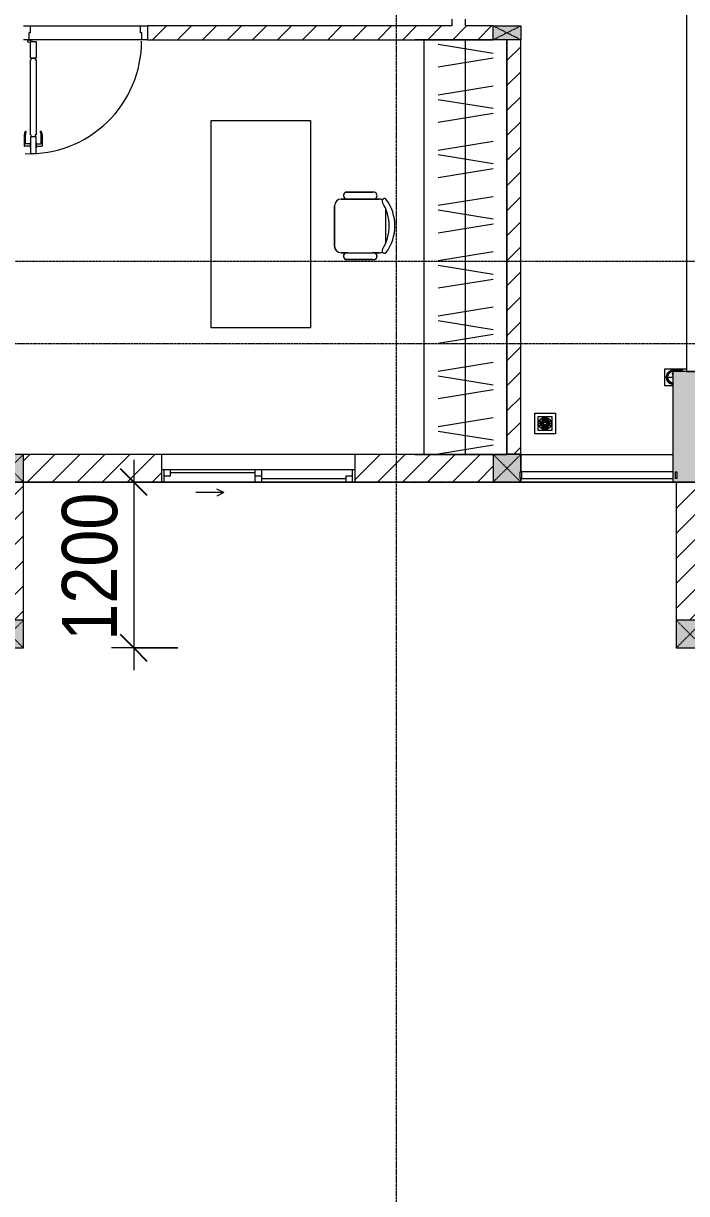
# Model space of a CAD drawing. Header units: millimetres. Extents: x 1591 to 239055, y -15958 to 83255.
# Drawn here: x 199132 to 203932, y 19388 to 27856 of the extents above; entities that cross this region are included whole.
import ezdxf

# ---------------------------------------------------------------- set-up
doc = ezdxf.new("R2010")
doc.units = ezdxf.units.MM
for name, pattern in [('Dash', [6, 3, -3]), ('Dash Dot 3_16_', [7.9375, 4.7625, -1.5875, 0, -1.5875]), ('Grid Line', [22.225, 12.7, -3.175, 3.175, -3.175]), ('IMPORT-CENTER _2_', [40.64, 25.4, -5.08, 5.08, -5.08])]:
    doc.linetypes.add(name, pattern=pattern)
for name, color, linetype, lineweight in [('0-1', 250, 'Continuous', 5), ('A-ANNO-DIMS', 211, 'Continuous', 9), ('A-ANNO-DIMS-160', 211, 'Continuous', 9), ('A-DETL-GENF-1', 9, 'Continuous', 9), ('A-DOOR-1', 254, 'Continuous', 9), ('A-DOOR-2', 9, 'Continuous', 9), ('A-FLOR-1', 7, 'Continuous', 9), ('A-FLOR-2', 9, 'Continuous', 9), ('A-FLOR-HRAL-1', 254, 'Continuous', 9), ('A-FLOR-HRAL-2', 9, 'Continuous', 9), ('A-GLAZ', 151, 'Continuous', 9), ('A-WALL-1', 253, 'Continuous', 18), ('A-WALL-2', 9, 'Continuous', 9), ('A-WALL-3', 113, 'Continuous', 18), ('A-WALL-PATT-1', 10, 'Continuous', 9), ('A-WALL-PATT-2', 111, 'Continuous', 9), ('G-ANNO-SYMB-1', 111, 'Dash Dot 3_16_', 18), ('G-IMPT', 8, 'Continuous', 9), ('G-IMPT-2', 8, 'IMPORT-CENTER _2_', 9), ('I-FURN', 30, 'Continuous', 9), ('I-FURN-1', 254, 'Continuous', 9), ('M-EQPM', 50, 'Continuous', 9), ('S-COLS', 52, 'Continuous', 9), ('S-COLS-1', 52, 'Continuous', 5), ('S-COLS-2', 250, 'Continuous', 18), ('S-COLS-3', 254, 'Continuous', 9), ('S-COLS-4', 253, 'Continuous', 18), ('S-COLS-5', 52, 'Continuous', 18), ('S-COLS-HDLN', 52, 'Dash', 9), ('S-COLS-HDLN-1', 9, 'Dash', 9), ('S-GRID-1', 1, 'Grid Line', 9)]:
    doc.layers.add(name, color=color, linetype=linetype, lineweight=lineweight)
doc.styles.add('UTM Avo', font='UTM Avo.ttf', dxfattribs={"width": 0.9, "height": 400})
doc.dimstyles.new('1_Dim_chi_tiet_2_5_1', dxfattribs={"dimscale": 304.8, "dimtxt": 399.720379, "dimasz": 0.629921, "dimexe": 0.524934, "dimexo": 0.0625, "dimgap": 0.052493, "dimtad": 1, "dimdec": 0, "dimrnd": 5, "dimzin": 0, "dimdsep": 46, "dimtxsty": 'UTM Avo', "dimblk1": 'OBLIQUE', "dimblk2": 'OBLIQUE', "dimsah": 1, "dimcen": 0.09, "dimdle": 0.524934, "dimazin": 0, "dimtfac": 1, "dimtdec": 4, "dimtix": 1, "dimtmove": 0, "dimatfit": 3, "dimfxl": 1.049869, "dimfxlon": 1, "dimtvp": 1, "dimtolj": 1, "dimtzin": 0, "dimarcsym": 2})
pattern_1 = [(45, (0, 0), (-90.50967, 90.50967), [])]
pattern_2 = [(45, (95879.7, 0), (-90.50967, 90.50967), [])]

# ---------------------------------------------------------------- blocks, each defined once
blk = doc.blocks.new('NCV_TKTC_KET CAU_rvt-1-TKCS_MB TẦNG 6-8')
at = {"layer": 'S-COLS-1'}
h = blk.add_hatch(color=256, dxfattribs=at)
h.paths.add_polyline_path([(108352.6, 24536.9), (108352.6, 25336.9), (107952.6, 25336.9), (107952.6, 24536.9), (107982.6, 24536.9)])
h.paths.add_polyline_path([(107972.6, 24561.9), (107972.6, 24611.9), (107982.6, 24611.9), (107982.6, 24561.9)])
at = {"layer": 'A-FLOR-1'}
for p, q in [((106852.6, 24736.9), (106852.6, 24741.9)), ((103252.6, 23336.9), (103252.6, 24535.2)), ((103252.6, 24535.2), (106852.6, 24535.2)), ((106852.6, 24535.3), (107977.6, 24535.3))]:
    blk.add_line(p, q, dxfattribs=at)
at = {"layer": 'S-COLS-2'}
for p, q in [((108352.6, 25336.9), (107952.6, 25336.9)), ((107952.6, 25336.9), (107952.6, 24536.9)), ((107952.6, 24536.9), (108352.6, 24536.9))]:
    blk.add_line(p, q, dxfattribs=at)
blk = doc.blocks.new('DOOR_CW_01 CANH MO-PANEL KINH - DIW_01-900x2200-CỬA GỖ VÂN LAMINATE-V26-TKCS_MB TẦNG 6-8')
at = {"layer": 'A-DETL-GENF-1'}
for p, q in [((-397, -182), (-397, -62)), ((-397, -62), (-357, -62)), ((-357, -62), (-357, -182)), ((-357, -182), (-397, -182)), ((-397, -196), (-391, -196)), ((-397, -738), (-397, -196)), ((-391, -196), (-391, -182)), ((-391, -182), (-363, -182)), ((-363, -182), (-363, -196)), ((-357, -196), (-363, -196)), ((-357, -196), (-357, -738)), ((-442, -737), (-442, -816.5)), ((-434, -799.5), (-434, -737)), ((-433.9, -711.2), (-427.3, -715.8)), ((-397, -738), (-391, -738)), ((-357, -752), (-397, -752)), ((-397, -752), (-397, -872)), ((-391, -752), (-391, -738)), ((-363, -752), (-391, -752)), ((-357, -738), (-363, -738)), ((-363, -738), (-363, -752)), ((-357, -872), (-357, -752)), ((-320.1, -711.2), (-326.7, -715.8)), ((-320, -799.5), (-320, -737)), ((-312, -737), (-312, -816.5)), ((-399, -820.5), (-438, -820.5)), ((-399, -803.5), (-430, -803.5)), ((-399, -792.2), (-399, -831.8)), ((-397, -792.2), (-399, -792.2)), ((-399, -831.8), (-397, -831.8)), ((-397, -792.2), (-397, -831.8)), ((-357, -792.2), (-357, -831.8)), ((-357, -792.2), (-355, -792.2)), ((-355, -831.8), (-357, -831.8)), ((-355, -792.2), (-355, -831.8)), ((-355, -803.5), (-324, -803.5)), ((-355, -820.5), (-316, -820.5)), ((-397, -872), (-357, -872))]:
    blk.add_line(p, q, dxfattribs=at)
blk.add_circle((-407, -60), 10, dxfattribs=at)
for centre, radius, start, end in [((-407, -60), 814, 268, 0), ((-397, -737), 45, 145, 180), ((-397, -737), 37, 145, 180), ((-357, -737), 37, 0, 35), ((-357, -737), 45, 360, 35), ((-438, -816.5), 4, 180, 270), ((-430, -799.5), 4, 180, 270), ((-324, -799.5), 4, 270, 0), ((-316, -816.5), 4, 270, 0)]:
    blk.add_arc(centre, radius, start, end, dxfattribs=at)
at = {"layer": 'A-DOOR-2'}
for p, q in [((-448.4, 50), (-400, 50)), ((-400, 50), (-400, 0)), ((400, 0), (400, 50)), ((400, 50), (450, 50)), ((450, 50), (450, -50)), ((-410, -50), (-448.4, -50)), ((-410, 0), (-410, -50)), ((-400, 0), (-410, 0)), ((-407, -50), (-382, -50)), ((410, 0), (400, 0)), ((410, -50), (410, 0)), ((450, -50), (410, -50))]:
    blk.add_line(p, q, dxfattribs=at)
blk = doc.blocks.new('TU DO LV A - TU DO LV A-901194-TKCS_MB TẦNG 6-8')
at = {"layer": 'I-FURN'}
for p, q in [((0, 0), (3000, 0)), ((4.3, -101), (68.9, -499)), ((169, -101), (104.4, -499)), ((202.5, -101), (267.1, -499)), ((404.3, -101), (468.9, -499)), ((569, -101), (504.4, -499)), ((602.5, -101), (667.1, -499)), ((804.3, -101), (868.9, -499)), ((969, -101), (904.4, -499)), ((1002.5, -101), (1067.1, -499)), ((1204.3, -101), (1268.9, -499)), ((1369, -101), (1304.4, -499)), ((1402.5, -101), (1467.1, -499)), ((1604.3, -101), (1668.9, -499)), ((1769, -101), (1704.4, -499)), ((1802.5, -101), (1867.1, -499)), ((2004.3, -101), (2068.9, -499)), ((2169, -101), (2104.4, -499)), ((2202.5, -101), (2267.1, -499)), ((2404.3, -101), (2468.9, -499)), ((2569, -101), (2504.4, -499)), ((2602.5, -101), (2667.1, -499)), ((2804.3, -101), (2868.9, -499)), ((2969, -101), (2904.4, -499)), ((0, -300), (3000, -300)), ((5, -600), (0, -600))]:
    blk.add_line(p, q, dxfattribs=at)
at = {"layer": 'I-FURN-1'}
for p, q in [((0, 0), (3000, 0)), ((5, -600), (0, -600))]:
    blk.add_line(p, q, dxfattribs=at)
blk = doc.blocks.new('BAN LV A - BAN LV A_dwg_ban hoc2-348006-TKCS_MB TẦNG 6-8')
at = {"layer": 'I-FURN'}
for p, q in [((145.8, 437.4), (-145.8, 437.4)), ((-243, 354.4), (-243, 162)), ((-194.4, 388.8), (-194.4, 113.4)), ((194.4, 113.4), (194.4, 388.8)), ((194.4, 351.4), (194.4, 150.8)), ((243.7, 162), (243.7, 354.4)), ((-120.5, 64.8), (120.5, 64.8))]:
    blk.add_line(p, q, dxfattribs=at)
at = {"layer": 'I-FURN', "flags": 128}
blk.add_lwpolyline([(-737.8, 610.5), (-737.8, 1330.5), (-154.9, 1330.5), (762.2, 1330.5), (762.2, 610.5)], close=True, dxfattribs=at)
at = {"layer": 'I-FURN'}
for centre, radius, start, end in [((-145.8, 388.8), 48.6, 90, 180), ((145.8, 388.8), 48.6, 360, 90), ((-218.7, 347.3), 25.3, 343.7398, 163.7398), ((219.4, 347.3), 25.3, 16.2602, 170.70537), ((-218.7, 154.9), 25.3, 163.7398, 16.2602), ((-180.2, 75.4), 17.8, 57.97259, 216.69006), ((-145.8, 113.4), 48.6, 180, 207.58444), ((0, 359.3), 318.2, 237.57575, 302.42425), ((180.2, 75.4), 17.8, 323.30994, 122.02741), ((145.8, 113.4), 48.6, 332.41556, 0), ((219.4, 154.9), 25.3, 189.29463, 16.2602), ((0, 324), 324, 233.1301, 306.8699)]:
    blk.add_arc(centre, radius, start, end, dxfattribs=at)
blk = doc.blocks.new('BAN LV A - BAN LV A_dwg-348005-TKCS_MB TẦNG 6-8')
at = {"extrusion": (0, 0, -1), "zscale": -1, "rotation": 180}
blk.add_blockref('BAN LV A - BAN LV A_dwg_ban hoc2-348006-TKCS_MB TẦNG 6-8', (-729, 1383.7), dxfattribs=at)
blk = doc.blocks.new('BAN LV A - BAN LV A-401069-TKCS_MB TẦNG 6-8')
at = {"layer": 'I-FURN-1'}
for p, q in [((-8.8, -53.2), (1491.2, -53.2)), ((-8.8, -773.2), (-8.8, -53.2)), ((1491.2, -53.2), (1491.2, -773.2)), ((1491.2, -773.2), (-8.8, -773.2)), ((534.6, -1029.3), (534.6, -994.9)), ((583.2, -946.3), (874.8, -946.3)), ((923.4, -994.9), (923.4, -1032.3)), ((486, -1221.7), (486, -1029.3)), ((972.7, -1029.3), (972.7, -1221.7)), ((534.6, -1270.3), (534.6, -1235.9)), ((923.4, -1232.9), (923.4, -1270.3))]:
    blk.add_line(p, q, dxfattribs=at)
for centre, radius, start, end in [((510.3, -1036.4), 25.3, 16.2602, 163.7398), ((583.2, -994.9), 48.6, 90, 180), ((874.8, -994.9), 48.6, 0, 90), ((948.4, -1036.4), 25.3, 16.2602, 170.70537), ((510.3, -1228.8), 25.3, 163.7398, 343.7398), ((948.4, -1228.8), 25.3, 189.29463, 16.2602), ((548.9, -1308.3), 17.8, 119.40397, 216.69006), ((583.2, -1270.3), 48.6, 180, 207.58444), ((729, -1059.7), 324, 233.1301, 306.8699), ((874.8, -1270.3), 48.6, 332.41556, 0), ((909.2, -1308.3), 17.8, 323.30994, 60.59603)]:
    blk.add_arc(centre, radius, start, end, dxfattribs=at)
at = {"extrusion": (0, 0, -1), "zscale": -1, "rotation": 180}
blk.add_blockref('BAN LV A - BAN LV A_dwg-348005-TKCS_MB TẦNG 6-8', (0, 0), dxfattribs=at)
blk = doc.blocks.new('Railing - 50 x 10mm-901205-TKCS_MB TẦNG 6-8')
at = {"layer": 'A-FLOR-HRAL-2'}
for p, q in [((25, 5), (-25, 5)), ((-25, 5), (-25, -5)), ((25, -5), (25, 5)), ((-25, -5), (25, -5))]:
    blk.add_line(p, q, dxfattribs=at)
blk = doc.blocks.new('Railing - Railing-883257-TKCS_MB TẦNG 6-8')
at = {"layer": 'A-FLOR-HRAL-2'}
for p, q in [((85044.1, 15351.2), (83949.1, 15351.2)), ((83949.1, 15301.2), (85044.1, 15301.2))]:
    blk.add_line(p, q, dxfattribs=at)
at = {"extrusion": (0, 0, -1), "zscale": -1, "rotation": 90.00000000000072}
for p in [(-83944.1, 15326.2), (-85069.1, 15326.2)]:
    blk.add_blockref('Railing - 50 x 10mm-901205-TKCS_MB TẦNG 6-8', p, dxfattribs=at)
blk = doc.blocks.new('G1_SOF - BO TRU - 100x200-746114-TKCS_MB TẦNG 6-8')
at = {"layer": 'S-COLS'}
blk.add_hatch(color=256, dxfattribs=at).paths.add_polyline_path([(50, -100), (50, 100), (-50, 100), (-50, -100)])
at = {"layer": 'S-COLS-4'}
for p, q in [((-50, 100), (50, 100)), ((-50, -100), (-50, 100)), ((50, 100), (50, -100)), ((50, -100), (-50, -100))]:
    blk.add_line(p, q, dxfattribs=at)
at = {"layer": 'S-COLS-HDLN-1'}
for p, q in [((50, -100), (-50, 100)), ((-50, -100), (50, 100))]:
    blk.add_line(p, q, dxfattribs=at)
blk = doc.blocks.new('NCV_TKTC_TANG 6 - 8_rvt-2-TKCS_MB TẦNG 6-8')
at = {"layer": 'A-WALL-PATT-1'}
h = blk.add_hatch(dxfattribs=at)
h.set_pattern_fill('FP_1', color=256, style=0, pattern_type=2)
h.set_pattern_definition(pattern_1)
h.paths.add_polyline_path([(106352.6, 27836.9), (106452.6, 27836.9), (106452.6, 27886.9), (106352.6, 27886.9), (106352.6, 27853)])
h.paths.add_polyline_path([(106352.6, 28786.9), (106452.6, 28786.9), (106452.6, 28836.9), (106352.6, 28836.9)])
h = blk.add_hatch(dxfattribs=at)
h.set_pattern_fill('FP_1', color=256, style=0, pattern_type=2)
h.set_pattern_definition(pattern_1)
h.paths.add_polyline_path([(104150.9, 27736.9), (106652.6, 27736.9), (106652.6, 27836.9), (104150.9, 27836.9)])
h = blk.add_hatch(dxfattribs=at)
h.set_pattern_fill('FP_1', color=256, style=0, pattern_type=2)
h.set_pattern_definition(pattern_1)
h.paths.add_polyline_path([(106752.6, 24741.9), (106852.6, 24741.9), (106852.6, 27736.9), (106752.6, 27736.9), (106752.6, 25736.7)])
at = {"layer": 'A-FLOR-2'}
for p, q in [((103300.9, 27836.9), (104100.9, 27836.9)), ((104110.9, 27736.9), (103290.9, 27736.9)), ((106152.6, 27736.9), (106086.5, 27736.9)), ((106652.6, 27736.9), (106152.6, 27736.9)), ((106752.6, 27736.9), (106652.6, 27736.9)), ((106752.6, 24741.9), (106752.6, 27736.9)), ((106086.5, 24736.9), (106152.6, 24736.9)), ((106152.6, 24736.9), (106652.6, 24736.9)), ((106652.6, 24736.9), (106752.6, 24736.9)), ((106752.6, 24736.9), (106752.6, 24741.9)), ((106852.6, 24741.9), (106852.6, 24736.9))]:
    blk.add_line(p, q, dxfattribs=at)
at = {"layer": 'A-WALL-1'}
for p, q in [((106352.6, 27886.9), (106352.6, 27836.9)), ((106452.6, 27836.9), (106452.6, 27886.9)), ((106352.6, 27836.9), (104150.9, 27836.9)), ((104150.9, 27836.9), (104150.9, 27736.9)), ((106652.6, 27836.9), (106452.6, 27836.9)), ((104150.9, 27736.9), (106652.6, 27736.9)), ((106752.6, 27736.9), (106752.6, 24741.9)), ((106852.6, 24741.9), (106852.6, 27736.9)), ((106752.6, 24741.9), (106852.6, 24741.9))]:
    blk.add_line(p, q, dxfattribs=at)
at = {"layer": 'A-WALL-2'}
for p, q in [((103300.9, 27836.9), (104100.9, 27836.9)), ((104110.9, 27736.9), (103290.9, 27736.9)), ((106852.9, 24736.9), (107952.6, 24736.9)), ((106852.9, 24736.9), (106852.9, 24611.9)), ((106852.9, 24561.9), (106852.9, 24536.9)), ((107952.6, 24536.9), (106852.9, 24536.9))]:
    blk.add_line(p, q, dxfattribs=at)
at = {"layer": 'A-DOOR-1'}
blk.add_blockref('DOOR_CW_01 CANH MO-PANEL KINH - DIW_01-900x2200-CỬA GỖ VÂN LAMINATE-V26-TKCS_MB TẦNG 6-8', (103700.9, 27786.9), dxfattribs=at)
at = {"layer": 'A-FLOR-HRAL-1'}
blk.add_blockref('Railing - Railing-883257-TKCS_MB TẦNG 6-8', (22908.5, 9260.7), dxfattribs=at)
at = {"layer": 'I-FURN-1'}
for name, p, rotation in [('TU DO LV A - TU DO LV A-901194-TKCS_MB TẦNG 6-8', (106152.6, 24736.9), 89.9999999999999), ('BAN LV A - BAN LV A-401069-TKCS_MB TẦNG 6-8', (104557.8, 25661.2), 90.0000000000001)]:
    blk.add_blockref(name, p, dxfattribs=dict(at, rotation=rotation))
at = {"layer": 'S-COLS-3', "rotation": 90.00000000000037}
blk.add_blockref('G1_SOF - BO TRU - 100x200-746114-TKCS_MB TẦNG 6-8', (106752.6, 27786.9), dxfattribs=at)
blk = doc.blocks.new('G1_SOF - BO TRU - 200x200-V3-TKCS_MB TẦNG 6-8')
at = {"layer": 'S-COLS'}
blk.add_hatch(color=256, dxfattribs=at).paths.add_polyline_path([(-90.1, -100), (100, -100), (100, 100), (-100, 100), (-100, -24.6), (-90.1, -24.6), (-90.1, -74.6), (-100, -74.6), (-100, -100)])
at = {"layer": 'S-COLS-5'}
for p, q in [((100, 100), (-100, 100)), ((-100, 100), (-100, -24.6)), ((100, -100), (100, 100)), ((-100, -74.6), (-100, -100)), ((-100, -100), (100, -100))]:
    blk.add_line(p, q, dxfattribs=at)
at = {"layer": 'S-COLS-HDLN'}
for p, q in [((100, 100), (-100, -100)), ((-100, 100), (100, -100))]:
    blk.add_line(p, q, dxfattribs=at)
blk = doc.blocks.new('G1_SOF - BO TRU - 200x200-V5-TKCS_MB TẦNG 6-8')
at = {"layer": 'S-COLS'}
blk.add_hatch(color=256, dxfattribs=at).paths.add_polyline_path([(95, -100), (100, -100), (100, -74.6), (95, -74.6), (95, -24.6), (100, -24.6), (100, 100), (-100, 100), (-100, -100)])
at = {"layer": 'S-COLS-5'}
for p, q in [((100, 100), (-100, 100)), ((-100, 100), (-100, -100)), ((100, -24.6), (100, 100)), ((100, -100), (100, -74.6)), ((-100, -100), (100, -100))]:
    blk.add_line(p, q, dxfattribs=at)
at = {"layer": 'S-COLS-HDLN'}
for p, q in [((100, 100), (-100, -100)), ((-100, 100), (100, -100))]:
    blk.add_line(p, q, dxfattribs=at)
blk = doc.blocks.new('G1_SOF - BO TRU - 200x200-V6-TKCS_MB TẦNG 6-8')
at = {"layer": 'S-COLS'}
blk.add_hatch(color=256, dxfattribs=at).paths.add_polyline_path([(95, -100), (100, -100), (100, -75.1), (95, -75.1), (95, -25.1), (100, -25.1), (100, 100), (-100, 100), (-100, -100)])
at = {"layer": 'S-COLS-5'}
for p, q in [((100, 100), (-100, 100)), ((-100, 100), (-100, -100)), ((100, -25.1), (100, 100)), ((100, -100), (100, -75.1)), ((-100, -100), (100, -100))]:
    blk.add_line(p, q, dxfattribs=at)
at = {"layer": 'S-COLS-HDLN'}
for p, q in [((100, 100), (-100, -100)), ((-100, 100), (100, -100))]:
    blk.add_line(p, q, dxfattribs=at)
blk = doc.blocks.new('G1_SOF - BO TRU - 200x200-3056268-TKCS_MB TẦNG 6-8')
at = {"layer": 'S-COLS'}
blk.add_hatch(color=256, dxfattribs=at).paths.add_polyline_path([(100, -100), (100, 100), (-100, 100), (-100, -100)])
at = {"layer": 'S-COLS-5'}
for p, q in [((100, 100), (-100, 100)), ((-100, 100), (-100, -100)), ((100, -100), (100, 100)), ((-100, -100), (100, -100))]:
    blk.add_line(p, q, dxfattribs=at)
at = {"layer": 'S-COLS-HDLN'}
for p, q in [((100, 100), (-100, -100)), ((-100, 100), (100, -100))]:
    blk.add_line(p, q, dxfattribs=at)
blk = doc.blocks.new('TKTC_XREF_251221_MB TANG 2-7 - TKTC_XREF_260130_MB TANG 2-5_dwg_THU NUOC - THU NUOC-444531-TKCS_MB TẦNG 1-4746810-TKCS_MB TẦNG 6-8')
at = {"layer": 'G-IMPT'}
for p, q in [((-23.3, 10.8), (40.9, 10.8)), ((40.9, 4.8), (-23.3, 4.8)), ((-11, 23.3), (28.5, 23.3)), ((28.5, 17.3), (-11, 17.3)), ((-1.1, 35.6), (18.5, 35.6)), ((18.5, 29.6), (-1.1, 29.6)), ((-23.3, -13.6), (40.9, -13.6)), ((40.9, -19.6), (-23.3, -19.6)), ((-11, -26.1), (28.5, -26.1)), ((28.5, -32.1), (-11, -32.1)), ((-1.1, -38.5), (18.5, -38.5)), ((18.5, -44.5), (-1.1, -44.5))]:
    blk.add_line(p, q, dxfattribs=at)
at = {"layer": 'G-IMPT', "flags": 128}
for points in [[(83.7, -79.4), (83.7, 70.6), (-66.3, 70.6), (-66.3, -79.4)], [(58.7, -54.4), (58.7, 45.6), (-41.3, 45.6), (-41.3, -54.4)]]:
    blk.add_lwpolyline(points, close=True, dxfattribs=at)
for points in [[(-23.3, -1.2), (0.7, -1.2), (0.7, -7.2), (-23.3, -7.2)], [(40.9, -7.2), (16.7, -7.2), (16.7, -1.2), (40.9, -1.2)]]:
    blk.add_lwpolyline(points, dxfattribs=at)
at = {"layer": 'G-IMPT'}
for centre, radius, start, end in [((8.7, -4.4), 45, 360, 180), ((8.7, -4.4), 45, 360, 180), ((-23.3, 7.8), 3, 90, 270), ((-11, 20.3), 3, 90, 270), ((-1.1, 32.6), 3, 90, 270), ((18.5, 32.6), 3, 270, 90), ((28.5, 20.3), 3, 270, 90), ((40.9, 7.8), 3, 270, 90), ((8.7, -4.4), 45, 180, 360), ((8.7, -4.4), 45, 180, 360), ((-23.3, -4.2), 3, 90, 270), ((-23.3, -16.6), 3, 90, 270), ((-11, -29.1), 3, 90, 270), ((-1.1, -41.5), 3, 90, 270), ((18.5, -41.5), 3, 270, 90), ((28.5, -29.1), 3, 270, 90), ((40.9, -4.2), 3, 270, 90), ((40.9, -16.6), 3, 270, 90)]:
    blk.add_arc(centre, radius, start, end, dxfattribs=at)
blk = doc.blocks.new('TKTC_XREF_251221_MB TANG 2-7 - TKTC_XREF_260130_MB TANG 2-5_dwg_$cc-V157-TKCS_MB TẦNG 6-8')
at = {"layer": 'G-IMPT-2'}
for p, q in [((-0.673, 0), (-0.08, 0)), ((0, 0.444), (0, 0.673))]:
    blk.add_line(p, q, dxfattribs=at)
at = {"layer": 'M-EQPM'}
for centre, radius, start, end in [((0, 0), 0.5, 90, 258.54876), ((0, 0), 0.5, 101.96065, 257.49238), ((0.188, 0.25), 0.313, 160.19805, 199.38513), ((0.188, 0.25), 0.313, 126.8699, 138.82059), ((0, 0), 0.5, 67.0247, 84.76621)]:
    blk.add_arc(centre, radius, start, end, dxfattribs=at)
blk = doc.blocks.new('TKTC_XREF_251221_MB TANG 2-7 - TKTC_XREF_260130_MB TANG 2-5_dwg_CUM U_DN100-V158-TKCS_MB TẦNG 6-8')
at = {"layer": 'G-IMPT'}
blk.add_hatch(color=256, dxfattribs=at).paths.add_polyline_path([(11, -60), (11, -56), (15, -55), (28, -49), (40, -40), (49, -28), (55, -15), (57, 0), (55, 15), (49, 28), (40, 40), (28, 49), (15, 55), (0, 57), (0, 61), (16, 59), (30, 53), (43, 43), (53, 30), (59, 16), (61, 0), (59, -16), (53, -30), (43, -43), (30, -53), (16, -59)])
for p, q in [((-79, 67), (-79, 63)), ((-77, 67), (-77, 63)), ((-75, 67), (-75, 63)), ((-73, 69), (-73, 61)), ((-67, 68), (-72, 68)), ((-67, 62), (-72, 62)), ((-65, 69), (0, 69))]:
    blk.add_line(p, q, dxfattribs=at)
at = {"layer": 'G-IMPT', "flags": 128}
for points in [[(-73, 68), (-78, 68), (-78, 62), (-73, 62)], [(-72, 59), (-67, 59), (-67, 71), (-72, 71)], [(-67, 71), (-67, 73), (-65, 73), (-65, 57), (-67, 57), (-67, 59)], [(-65, 61), (0, 61), (0, 57)]]:
    blk.add_lwpolyline(points, dxfattribs=at)
at = {"layer": 'G-IMPT'}
for centre, radius, start, end in [((-78, 67), 0.96, 90, 180), ((-78, 63), 0.96, 180, 270), ((-71, 69), 1.56, 112.6199, 247.3801), ((-68, 65), 4.8, 143.1301, 216.8699), ((-71, 61), 1.56, 112.6199, 247.3801), ((0, 0), 69, 279.7748, 90), ((0, 0), 61, 281.5, 90), ((0, 0), 57, 78.6435, 90), ((0, 0), 57, 282.3124, 77.546)]:
    blk.add_arc(centre, radius, start, end, dxfattribs=at)
blk = doc.blocks.new('TKTC_XREF_251221_MB TANG 2-7 - TKTC_XREF_251221_MB TANG 2-7-2039446-TKCS_MB TẦNG 6-8')
at = {"layer": 'M-EQPM'}
for p, q in [((74360, 8117.6), (74240.1, 8117.6)), ((74240.1, 8117.6), (74240.1, 7998.2)), ((74360, 8100), (74360, 8117.6)), ((74400, 8115.8), (74360.1, 8115.8)), ((74360.1, 8115.8), (74360.1, 8100)), ((74240.1, 7998.2), (74300, 7998.2))]:
    blk.add_line(p, q, dxfattribs=at)
at = {"xscale": 90.00000000005114, "yscale": 90.00000000005114, "zscale": 90.00000000005114, "rotation": 0.304717521727566}
blk.add_blockref('TKTC_XREF_251221_MB TANG 2-7 - TKTC_XREF_260130_MB TANG 2-5_dwg_$cc-V157-TKCS_MB TẦNG 6-8', (74307.2, 8060.1), dxfattribs=at)
at = {"extrusion": (0, 0, -1), "xscale": 0.789473684210524, "yscale": 0.789473684210524, "zscale": -0.7894736842105241, "rotation": 0.06930925665188988}
blk.add_blockref('TKTC_XREF_251221_MB TANG 2-7 - TKTC_XREF_260130_MB TANG 2-5_dwg_CUM U_DN100-V158-TKCS_MB TẦNG 6-8', (-74308.8, 8058.3), dxfattribs=at)
at = {"extrusion": (0, 0, -1), "zscale": -1}
blk.add_blockref('TKTC_XREF_251221_MB TANG 2-7 - TKTC_XREF_260130_MB TANG 2-5_dwg_THU NUOC - THU NUOC-444531-TKCS_MB TẦNG 1-4746810-TKCS_MB TẦNG 6-8', (-73384.2, 7727.7), dxfattribs=at)
blk = doc.blocks.new('1_FAMILY RVT - W01-WxH 1400x1400xmm-389822-TKCS_MB TẦNG 6-8')
at = {"layer": 'A-GLAZ'}
for p, q in [((248.4, 172.39), (299.2, 197.79)), ((248.4, 172.39), (299.2, 146.99)), ((248.4, 172.39), (451.6, 172.39)), ((-700, 96.19), (-700, -103.81)), ((700, 96.19), (-700, 96.19)), ((-700, 96.19), (-636.5, 96.19)), ((-680.95, 96.19), (-680.95, 7.29)), ((-636.5, 96.19), (-22.225, 96.19)), ((-636.5, 96.19), (-636.5, 51.74)), ((-22.225, 7.29), (-22.225, 96.19)), ((-22.225, 96.19), (22.225, 96.19)), ((22.225, 96.19), (680.95, 96.19)), ((22.225, 96.19), (22.225, 7.29)), ((680.95, 96.19), (700, 96.19)), ((680.95, 96.19), (680.95, 7.29)), ((700, -103.81), (700, 96.19)), ((-700, 7.29), (-680.95, 7.29)), ((-636.5, 51.74), (-680.95, 51.74)), ((-680.95, 7.29), (-22.225, 7.29)), ((-636.5, 73.965), (-22.225, 73.965)), ((22.225, 51.74), (-22.225, 51.74)), ((-22.225, 7.29), (22.225, 7.29)), ((22.225, 29.515), (636.5, 29.515)), ((22.225, 7.29), (636.5, 7.29)), ((636.5, 51.74), (636.5, 7.29)), ((680.95, 51.74), (636.5, 51.74)), ((636.5, 7.29), (700, 7.29)), ((-700, -103.81), (700, -103.81))]:
    blk.add_line(p, q, dxfattribs=at)
blk = doc.blocks.new('DIMBLOCK313-TKCS_MB TẦNG 6-8')
at = {"layer": 'A-ANNO-DIMS-160'}
for p, q in [((199930.6, 24696.9), (199930.6, 23176.9)), ((200250.6, 24536.9), (199770.6, 24536.9)), ((199930.6, 24536.9), (200250.6, 24536.9)), ((200250.6, 23336.9), (199770.6, 23336.9)), ((199930.6, 23336.9), (200250.6, 23336.9))]:
    blk.add_line(p, q, dxfattribs=at)
at = {"layer": 'A-ANNO-DIMS-160', "lineweight": 25}
for p, q in [((199930.6, 24536.9), (199834.6, 24632.9)), ((199930.6, 24536.9), (200026.6, 24440.9)), ((199930.6, 23336.9), (199834.6, 23432.9)), ((199930.6, 23336.9), (200026.6, 23240.9))]:
    blk.add_line(p, q, dxfattribs=at)
at = {"layer": 'A-ANNO-DIMS-160', "color": 0, "insert": (199410.9, 23389.2), "char_height": 400, "width": 1314.636, "attachment_point": 1, "rotation": 90, "line_spacing_factor": 1.110334, "style": 'UTM Avo'}
blk.add_mtext('1200', dxfattribs=at)
blk = doc.blocks.new('_Oblique')
at = {"color": 0, "linetype": 'ByBlock', "lineweight": -2}
blk.add_line((-0.5, -0.5), (0.5, 0.5), dxfattribs=at)

msp = doc.modelspace()

# ---------------------------------------------------------------- hatches: boundary and pattern name
at = {"layer": 'A-WALL-PATT-2'}
h = msp.add_hatch(dxfattribs=at)
h.set_pattern_fill('FP_1', color=256, style=0, pattern_type=2)
h.set_pattern_definition(pattern_2)
h.paths.add_polyline_path([(202532.3, 24536.9), (202532.3, 24736.9), (201532.3, 24736.9), (201532.3, 24536.9), (201966.2, 24536.9)])
h.paths.add_polyline_path([(200132.3, 24536.9), (200132.3, 24736.9), (199132.3, 24736.9), (199132.3, 24536.9)])
h = msp.add_hatch(dxfattribs=at)
h.set_pattern_fill('FP_1', color=256, style=0, pattern_type=2)
h.set_pattern_definition(pattern_2)
h.paths.add_polyline_path([(199132.3, 23536.9), (199132.3, 24536.9), (198932.3, 24536.9), (198932.3, 23536.9)])
h = msp.add_hatch(dxfattribs=at)
h.set_pattern_fill('FP_1', color=256, style=0, pattern_type=2)
h.set_pattern_definition(pattern_2)
h.paths.add_polyline_path([(204057.3, 23536.9), (204057.3, 24536.9), (203857.3, 24536.9), (203857.3, 23536.9)])

# ---------------------------------------------------------------- linework, layer by layer
at = {"layer": 'A-WALL-3'}
for p, q in [((203932.3, 28836.9), (203932.3, 25336.9)), ((203932.3, 25336.9), (204132.3, 25336.9)), ((200132.3, 24736.9), (199132.3, 24736.9)), ((202532.3, 24736.9), (201532.3, 24736.9)), ((199132.3, 24536.9), (200132.3, 24536.9)), ((199132.3, 23536.9), (199132.3, 24536.9)), ((201532.3, 24536.9), (202532.3, 24536.9)), ((204057.3, 24536.9), (203857.3, 24536.9)), ((203857.3, 24536.9), (203857.3, 23536.9))]:
    msp.add_line(p, q, dxfattribs=at)
at = {"layer": 'G-ANNO-SYMB-1'}
msp.add_line((124639, 26135.3), (229692.1, 26135.3), dxfattribs=at)
at = {"layer": 'S-GRID-1'}
for p, q in [((201832.3, 19149.4), (201832.3, 77012.5)), ((221768.6, 25536.9), (132338.5, 25536.9)), ((223800.6, 24536.9), (130306.5, 24536.9))]:
    msp.add_line(p, q, dxfattribs=at)

# ---------------------------------------------------------------- block references
at = {"layer": '0-1'}
for name in ['NCV_TKTC_KET CAU_rvt-1-TKCS_MB TẦNG 6-8', 'NCV_TKTC_TANG 6 - 8_rvt-2-TKCS_MB TẦNG 6-8']:
    msp.add_blockref(name, (95879.7, 0), dxfattribs=at)
at = {"layer": 'A-GLAZ', "rotation": 180}
msp.add_blockref('1_FAMILY RVT - W01-WxH 1400x1400xmm-389822-TKCS_MB TẦNG 6-8', (200832.3, 24633.1), dxfattribs=at)
at = {"layer": 'M-EQPM'}
msp.add_blockref('TKTC_XREF_251221_MB TANG 2-7 - TKTC_XREF_251221_MB TANG 2-7-2039446-TKCS_MB TẦNG 6-8', (129532.3, 17236.9), dxfattribs=at)
at = {"layer": 'S-COLS'}
for name, p in [('G1_SOF - BO TRU - 200x200-3056268-TKCS_MB TẦNG 6-8', (199032.3, 24636.9)), ('G1_SOF - BO TRU - 200x200-V6-TKCS_MB TẦNG 6-8', (202632.3, 24636.9)), ('G1_SOF - BO TRU - 200x200-V3-TKCS_MB TẦNG 6-8', (199032.3, 23436.9)), ('G1_SOF - BO TRU - 200x200-V5-TKCS_MB TẦNG 6-8', (203957.3, 23436.9))]:
    msp.add_blockref(name, p, dxfattribs=at)

# ---------------------------------------------------------------- dimensions: what is measured, and where the dimension line sits
at = {"layer": 'A-ANNO-DIMS'}
dim = msp.add_linear_dim(base=(199930.6, 23336.9), p1=(200250.6, 24536.9), p2=(200250.6, 23336.9), angle=90, dimstyle='1_Dim_chi_tiet_2_5_1', override={"dimpost": '<>', "dimfxl": 1200}, dxfattribs=at)
dim.commit()
dim.dimension.update_dxf_attribs({"geometry": 'DIMBLOCK313-TKCS_MB TẦNG 6-8', "text_midpoint": (199707.6, 23936.9)})

doc.saveas('drawing.dxf')
